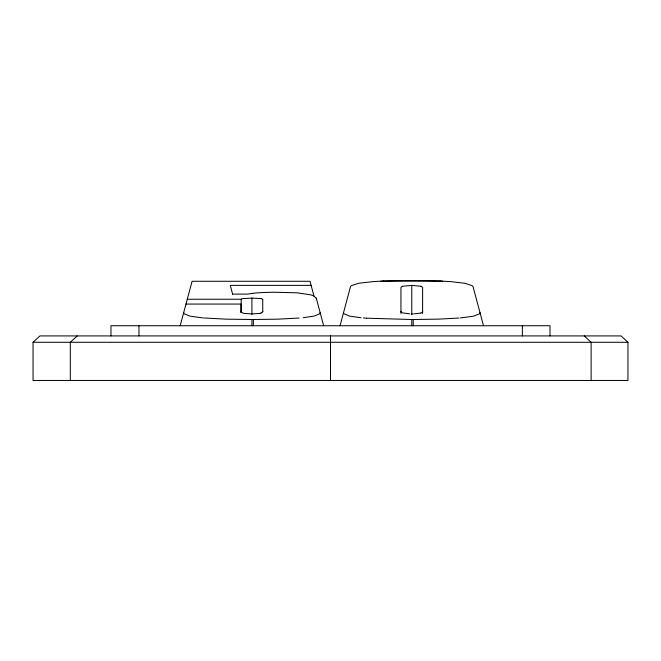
<?xml version="1.0" encoding="UTF-8"?>
<svg xmlns="http://www.w3.org/2000/svg" width="661" height="661" viewBox="0 0 661 661"><rect width="100%" height="100%" fill="white"/><g stroke="black" fill="none" stroke-linecap="round" stroke-linejoin="round"><path stroke-width="0.99" d="M411.778 325.733L411.778 319.511L366.5 318.189M413.241 325.733L413.249 319.511L438.433 319.131L458.949 318.048M241.05 312.529L241.207 299.251L187.278 299.251M400.93 311.438L400.938 311.372A127.209 9.089 0 0 0 401.062 311.967L401.21 312.141A115.32 8.238 0 0 0 402.293 312.843L409.87 313.884M180.18 325.733L192.095 281.28L310.017 281.28L314.016 296.202M340.035 325.733L350.495 286.692A233.68 16.699 0 0 1 351.52 285.618L358.559 283.28L372.027 281.71A61.994 4.429 0 0 1 380.876 281.181L383.562 281.057M33.05 342.282L39.933 335.92L621.067 335.92L627.95 342.282L627.95 380.472L33.05 380.472L33.05 342.282L627.95 342.282M77.205 335.92L70.322 342.282L70.322 380.472M402.665 286.304L402.433 286.403A115.344 8.238 0 0 0 401.186 287.188L401.087 287.312A127.713 9.122 0 0 0 400.946 287.932L400.938 313.471M420.883 313L421.197 312.868A115.378 8.246 0 0 0 422.371 312.116L422.47 311.992A127.713 9.122 0 0 0 422.61 311.372M402.863 286.23L411.778 285.395L420.71 286.23M420.644 313.099L413.91 313.876M259.269 313.463L251.915 313.917L244.198 313.397A29.869 2.132 0 0 1 242.942 313.05A119.063 8.51 0 0 1 241.116 311.372M252.13 293.41L247.735 294.104L232.606 294.104M303.259 317.693L314.074 316.098L319.552 313.859A234.961 16.789 0 0 0 320.122 312.612M460.337 317.933L473.301 316.239L479.407 313.859A234.961 16.789 0 0 0 479.985 312.612M299.094 318.048L277.637 319.164L252.841 319.511M412.943 313.901L411.514 313.909M261.078 298.623L251.915 298.086L242.604 298.623A50.368 3.602 0 0 0 241.224 299.251M380.893 281.181L442.663 281.181A62.018 4.429 0 0 1 451.504 281.718L464.989 283.28L472.02 285.618A233.672 16.699 0 0 1 473.045 286.692L483.513 325.733M311.116 285.37L230.268 285.37L232.647 294.236M185.989 304.068L241.083 304.068L241.083 312.322M253.386 325.733L253.386 319.511L226.343 319.164L203.588 317.958M413.249 319.511L411.778 319.511M439.986 281.057L442.663 281.181M366.318 318.172L363.443 317.958M202.729 317.883L190.252 316.206L184.303 313.868A234.572 16.756 0 0 1 183.717 312.612M361.096 317.751L349.785 316.14L344.158 313.868A234.572 16.756 0 0 1 343.571 312.612M420.801 286.271L421.255 286.461A115.303 8.238 0 0 1 422.346 287.163L422.486 287.337A127.193 9.089 0 0 1 422.619 287.865L422.61 313.471M584.241 335.92L591.124 342.282L591.124 380.472M316.123 298.004L313.678 295.946A154.583 11.047 0 0 0 310.488 294.789L297.062 292.823L275.265 292.253A26.837 1.917 0 0 0 262.681 292.559L260.616 292.666A31.736 2.264 0 0 0 252.254 293.41M316.181 298.119L316.52 299.094M316.536 299.169L323.659 325.733M550.018 335.92L550.018 325.733L110.957 325.733L110.957 335.92M522.364 325.733L522.364 335.92M411.778 285.395L411.778 314.636M330.5 335.92L330.5 380.472M262.756 299.764L262.756 311.752M251.915 298.086L251.915 314.471M251.915 319.511L251.915 325.733M138.967 325.733L138.967 335.92M262.723 311.372A119.071 8.51 0 0 1 260.946 313.05M260.88 313.05A28.183 2.016 0 0 1 259.31 313.463M261.194 298.615A55.879 3.991 0 0 1 262.657 299.764M440.11 281.041A51.674 3.693 0 0 0 411.778 280.537A51.674 3.693 0 0 0 383.446 281.041"/></g></svg>
